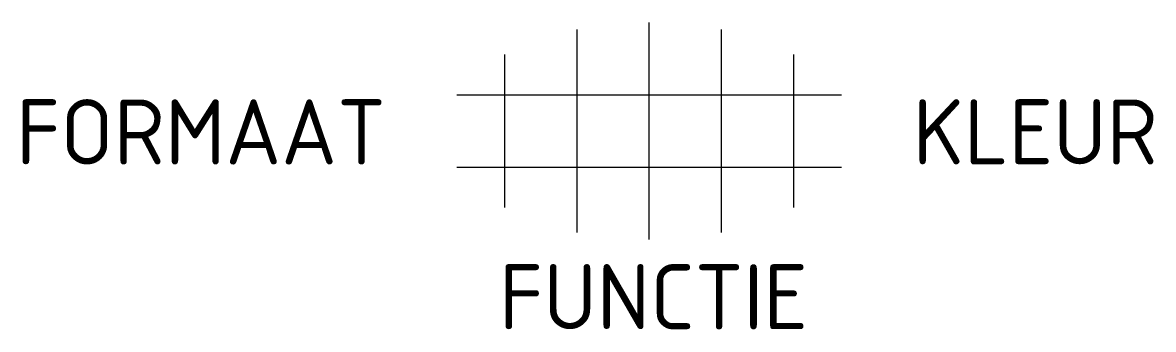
# Model space of a CAD drawing. Extents: x -17.4 to 14, y -5.5 to 3.
import ezdxf
from ezdxf.enums import TextEntityAlignment as Align

# ---------------------------------------------------------------- set-up
doc = ezdxf.new("R2010")
doc.units = 0
doc.styles.add('NLCS-ISO', font='NLCS-ISO.ttf')

msp = doc.modelspace()

# ---------------------------------------------------------------- linework, layer by layer
for p, q in [((0, 1), (0, 2.997)), ((-2, 1), (-2, 2.806)), ((2, 1), (2, 2.803)), ((-4, 1), (-4, 2.117)), ((4, 1), (4, 2.118)), ((-5.327, 1), (-4, 1)), ((-4, -1), (-4, 1)), ((-4, 1), (-2, 1)), ((-2, -1), (-2, 1)), ((-2, 1), (0, 1)), ((0, -1), (0, 1)), ((0, 1), (2, 1)), ((2, -1), (2, 1)), ((2, 1), (4, 1)), ((4, -1), (4, 1)), ((4, 1), (5.327, 1)), ((-5.327, -1), (-4, -1)), ((-4, -2.117), (-4, -1)), ((-4, -1), (-2, -1)), ((-2, -2.806), (-2, -1)), ((-2, -1), (0, -1)), ((0, -2.997), (0, -1)), ((0, -1), (2, -1)), ((2, -2.803), (2, -1)), ((2, -1), (4, -1)), ((4, -2.118), (4, -1)), ((4, -1), (5.327, -1))]:
    msp.add_line(p, q)

# ---------------------------------------------------------------- texts
at = {"style": 'NLCS-ISO'}
msp.add_attdef('FORMAAT', text='', height=1.8, dxfattribs=at).set_placement((-7.295, -0.024), align=Align.MIDDLE_RIGHT)
msp.add_attdef('KLEUR', text='', height=1.8, dxfattribs=at).set_placement((7.299, -0.024), align=Align.MIDDLE_LEFT)
at = {"style": 'NLCS-ISO', "flags": 1}
msp.add_attdef('FUNCTIE', text='', height=1.8, dxfattribs=at).set_placement((0.116, -4.585), align=Align.MIDDLE_CENTER)

doc.saveas('drawing.dxf')
